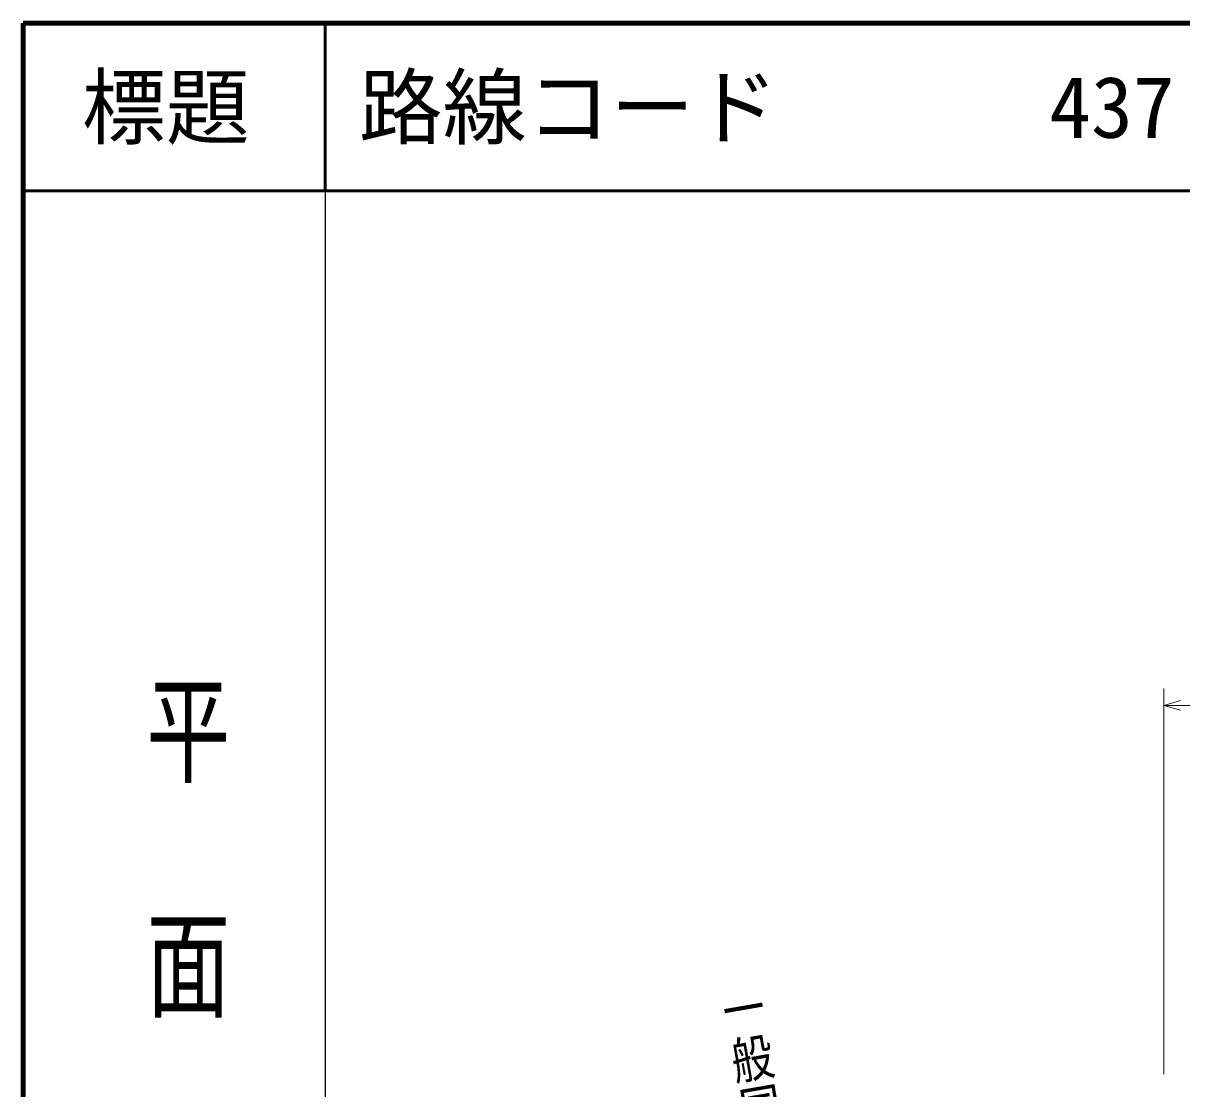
# Model space of a CAD drawing. Units: millimetres, scale not verified. Extents: x 40000 to 680000, y 20000 to 380000.
# Drawn here: x 40000 to 109046, y 316500 to 380000 of the extents above; entities that cross this region are included whole.
import ezdxf
from ezdxf.enums import TextEntityAlignment as Align

# ---------------------------------------------------------------- set-up
doc = ezdxf.new("R2010")
doc.units = ezdxf.units.MM
doc.header["$LTSCALE"] = 1000
for name, color, linetype, lineweight in [('M-BGD', 7, 'Continuous', 25), ('M-STR-HTXT', 7, 'Continuous', 13), ('M-TTL', 2, 'Continuous', 140), ('M-TTL-BAND', 7, 'Continuous', 25), ('M-TTL-LINE', 7, 'Continuous', 50)]:
    doc.layers.add(name, color=color, linetype=linetype, lineweight=lineweight)
doc.layers.add('M-TTL-TXT', color=7, linetype='Continuous')
doc.styles.add('@ＭＳ ゴシック', font='')
doc.styles.add('ＭＳ ゴシック', font='')
doc.styles.get('@ＭＳ ゴシック').set_extended_font_data('@MS Gothic')
doc.styles.get('ＭＳ ゴシック').set_extended_font_data('MS Gothic')

msp = doc.modelspace()

# ---------------------------------------------------------------- linework, layer by layer
at = {"layer": 'M-STR-HTXT'}
for p, q in [((107970, 317374), (107968, 340349)), ((107968, 339349), (108968, 339634)), ((107968, 339349), (229611, 339362)), ((108968, 339061), (107968, 339349))]:
    msp.add_line(p, q, dxfattribs=at)
at = {"layer": 'M-TTL'}
for p, q in [((40000, 380000), (40000, 20000)), ((680000, 380000), (40000, 380000))]:
    msp.add_line(p, q, dxfattribs=at)
at = {"layer": 'M-TTL-BAND'}
msp.add_line((58000, 370000), (58000, 20000), dxfattribs=at)
at = {"layer": 'M-TTL-LINE'}
for p, q in [((58000, 380000), (58000, 370000)), ((40000, 370000), (680000, 370000))]:
    msp.add_line(p, q, dxfattribs=at)

# ---------------------------------------------------------------- texts
at = {"layer": 'M-BGD', "style": '@ＭＳ ゴシック', "width": 1.2}
msp.add_text('一般国道437号現道(分離)', height=1833, rotation=279.9, dxfattribs=at).set_placement((81192, 322513), align=Align.BOTTOM_LEFT)
at = {"layer": 'M-TTL-BAND', "style": '@ＭＳ ゴシック', "width": 1.4}
msp.add_text('平  面  図', height=3666, rotation=270, dxfattribs=at).set_placement((49777, 306475), align=Align.MIDDLE_RIGHT)
at = {"layer": 'M-TTL-TXT', "style": 'ＭＳ ゴシック'}
msp.add_text('標題', height=3666, dxfattribs=at).set_placement((48500, 375000), align=Align.MIDDLE_CENTER)
for s, p in [('路線コード', (60000, 375000)), ('437', (101142, 375000))]:
    msp.add_text(s, height=3666, dxfattribs=at).set_placement(p, align=Align.MIDDLE_LEFT)

doc.saveas('drawing.dxf')
